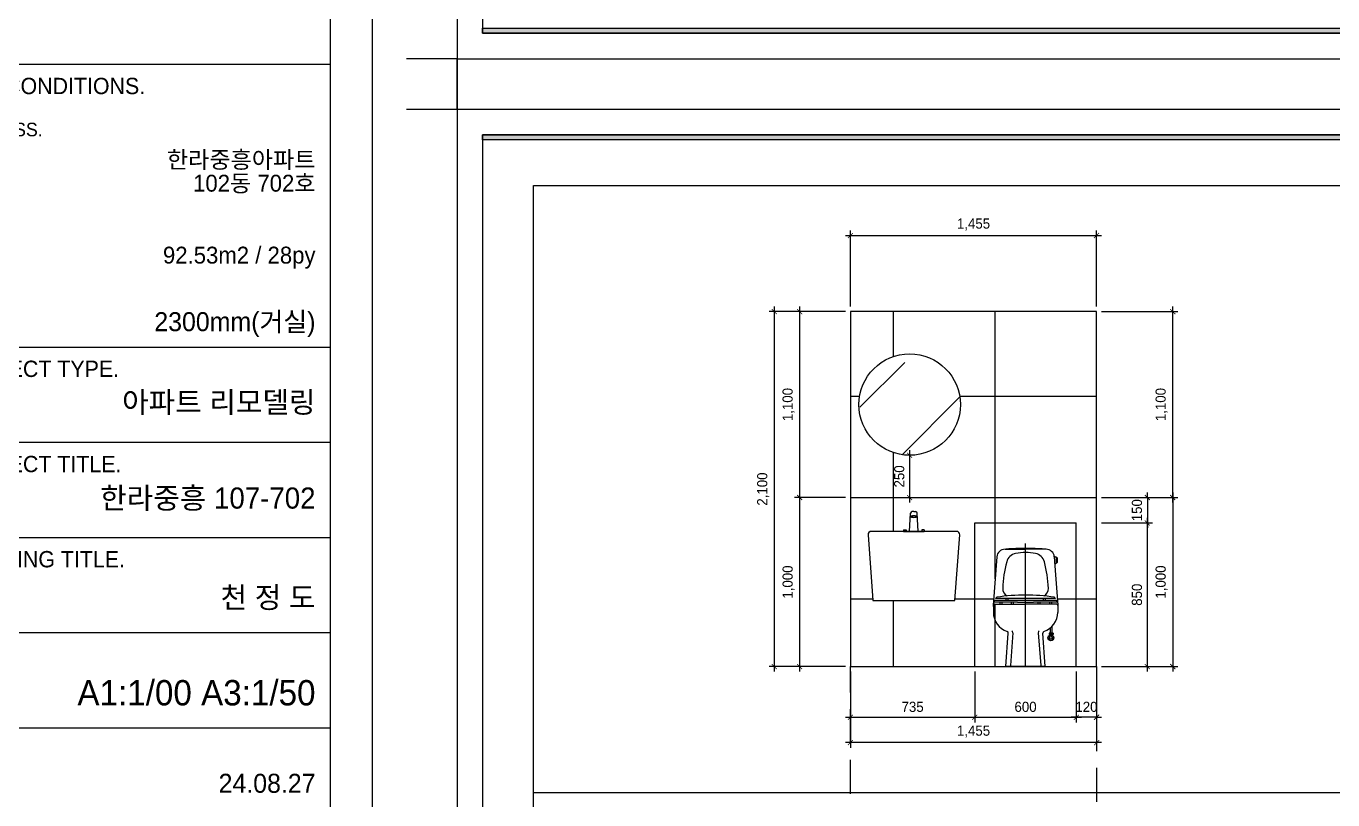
# Model space of a CAD drawing. Header units: inches. Extents: x 4374 to 164780, y 597 to 50243.
# Drawn here: x 45326 to 53050, y 21098 to 25675 of the extents above; entities that cross this region are included whole.
import ezdxf
from ezdxf.enums import TextEntityAlignment as Align

# ---------------------------------------------------------------- set-up
doc = ezdxf.new("R2010")
doc.units = ezdxf.units.IN
doc.header["$LTSCALE"] = 50
doc.header["$MEASUREMENT"] = 0
doc.header["$PDSIZE"] = 700.071425
doc.linetypes.add('DH-HID2', pattern=[1.2, 0.8, -0.4])
for name, color, linetype in [('02-WAL', 2, 'Continuous'), ('03-WAL NEW', 3, 'Continuous'), ('06-FUR', 6, 'Continuous'), ('07-DIM', 5, 'Continuous'), ('08-HAT', 8, 'Continuous'), ('CO-BATH', 6, 'Continuous'), ('F-SYM', 7, 'Continuous'), ('FORM(YOURNAME)-11', 1, 'Continuous'), ('FORM(YOURNAME)-11 @ 1', 1, 'Continuous'), ('HA', 7, 'Continuous')]:
    doc.layers.add(name, color=color, linetype=linetype)
doc.styles.add('HY 울릉도 L', font='')
doc.styles.add('YOURNAME', font='HY울릉도M.TTF')
doc.styles.get('HY 울릉도 L').set_extended_font_data('HY울릉도L')
doc.dimstyles.new('30', dxfattribs={"dimscale": 30, "dimtxt": 2, "dimasz": 1, "dimexe": 1, "dimexo": 1, "dimgap": 1, "dimtad": 1, "dimdec": 0, "dimrnd": 0.05, "dimdsep": 46, "dimlunit": 6, "dimtxsty": 'HY 울릉도 L', "dimblk": 'ARCHTICK', "dimcen": 2.5, "dimdle": 1, "dimclrd": 133, "dimclre": 133, "dimclrt": 30, "dimadec": 0, "dimazin": 0, "dimtfac": 1, "dimtdec": 0, "dimtix": 1, "dimtmove": 2, "dimatfit": 3, "dimldrblk": 'ARCHTICK', "dimfxl": 0, "dimlwd": -1, "dimlwe": -1, "dimarcsym": 0})

# ---------------------------------------------------------------- blocks, each defined once
blk = doc.blocks.new('FORM-PLAN')
at = {"layer": 'FORM(YOURNAME)-11'}
h = blk.add_hatch(color=256, dxfattribs=at)
h.dxf.hatch_style = 1
h.paths.add_polyline_path([(-71444, 55115), (10556, 55115), (10556, 54915), (-71444, 54915)])
h.paths.add_polyline_path([(-71444, -2085), (10556, -2085), (10556, -2285), (-71444, -2285)])
at = {"layer": 'Defpoints', "color": 1}
for points in [[(-72444, 58115), (-72444, 56115), (-74444, 56115)], [(-72444, -5285), (-72444, -3285), (-74444, -3285)]]:
    blk.add_lwpolyline(points, dxfattribs=at)
at = {"layer": 'Defpoints', "color": 158}
for points in [[(-71444, -2285), (10556, -2285), (10556, 55115), (-71444, 55115)], [(-69444, 53115), (-64, 53115), (-64, 1215), (-69444, 1215)]]:
    blk.add_lwpolyline(points, close=True, dxfattribs=at)
at = {"layer": 'FORM(YOURNAME)-11', "color": 14}
for p, q in [((1346, 20344), (10556, 20344)), ((1346, 13651), (10556, 13651)), ((1346, 11398), (10556, 11398)), ((1346, 9146), (10556, 9146)), ((1346, 6893), (10556, 6893)), ((1346, 4641), (10556, 4641))]:
    blk.add_line(p, q, dxfattribs=at)
at = {"layer": 'FORM(YOURNAME)-11', "color": 250}
blk.add_lwpolyline([(-72444, -3285), (11556, -3285), (11556, 56115), (-72444, 56115)], close=True, dxfattribs=at)
at = {"layer": 'FORM(YOURNAME)-11'}
for points in [[(-71444, 55115), (10556, 55115), (10556, 54915), (-71444, 54915)], [(-71444, -2085), (10556, -2085), (10556, -2285), (-71444, -2285)]]:
    blk.add_lwpolyline(points, close=True, dxfattribs=at)
at = {"layer": 'FORM(YOURNAME)-11', "color": 14, "style": 'YOURNAME'}
for s, p in [('SITE CONDITIONS.', (1603, 19829)), ('PROJECT TYPE.', (1603, 13136)), ('PROJECT TITLE.', (1603, 10883)), ('DRAWING TITLE.', (1603, 8631))]:
    blk.add_text(s, height=386.14, dxfattribs=at).set_placement(p, align=Align.MIDDLE_LEFT)
at = {"layer": 'FORM(YOURNAME)-11', "color": 251, "style": 'YOURNAME'}
blk.add_text('ADDRESS.', height=321.8, dxfattribs=at).set_placement((1603, 18799), align=Align.MIDDLE_LEFT)
at = {"layer": 'FORM(YOURNAME)-11', "color": 3, "style": 'YOURNAME'}
for tag, height, p in [('1', 450, (9905, 18188)), ('2', 450, (9905, 17544)), ('3', 450, (9905, 16257)), ('4', 450, (9905, 14326)), ('5', 515, (9905, 12009)), ('6', 515, (9905, 9757)), ('7', 515, (9905, 7504)), ('8', 515, (9905, 5252)), ('9', 515, (9905, 2999)), ('10', 515, (5655, 811)), ('11', 515, (9905, 747)), ('12', 515, (5655, -1441)), ('13', 515, (9905, -1441))]:
    blk.add_attdef(tag, text='', height=height, dxfattribs=at).set_placement(p, align=Align.MIDDLE_RIGHT)
blk = doc.blocks.new('*U576')
at = {"layer": 'F-SYM'}
ref = blk.add_blockref('FORM-PLAN', (44485.5, 20363.8), dxfattribs=dict(at, xscale=0.2500000000000001, yscale=0.2500000000000001, zscale=0.2500000000000001))
ref.add_attrib('4', '2300mm(거실)', dxfattribs={"layer": 'FORM(YOURNAME)-11 @ 1', "color": 3, "height": 112.5, "style": 'YOURNAME'}).set_placement((47036.8, 23926.6), align=Align.MIDDLE_RIGHT)
ref.add_attrib('3', '92.53m2 / 28py', dxfattribs={"layer": 'FORM(YOURNAME)-11 @ 1', "color": 3, "height": 100, "style": 'YOURNAME'}).set_placement((47036.8, 24320.3), align=Align.MIDDLE_RIGHT)
ref.add_attrib('2', '102동 702호', dxfattribs={"layer": 'FORM(YOURNAME)-11 @ 1', "color": 3, "height": 100, "style": 'YOURNAME'}).set_placement((47036.8, 24745.8), align=Align.MIDDLE_RIGHT)
ref.add_attrib('1', '한라중흥아파트', dxfattribs={"layer": 'FORM(YOURNAME)-11 @ 1', "color": 3, "height": 100, "style": 'YOURNAME'}).set_placement((47036.8, 24885.1), align=Align.MIDDLE_RIGHT)
ref.add_attrib('5', '아파트 리모델링', dxfattribs={"layer": 'FORM(YOURNAME)-11 @ 1', "color": 3, "height": 125, "style": 'YOURNAME'}).set_placement((47036.8, 23450.5), align=Align.MIDDLE_RIGHT)
ref.add_attrib('6', '한라중흥 107-702', dxfattribs={"layer": 'FORM(YOURNAME)-11 @ 1', "color": 3, "height": 125, "style": 'YOURNAME'}).set_placement((47036.8, 22883.2), align=Align.MIDDLE_RIGHT)
ref.add_attrib('7', '천 정 도', dxfattribs={"layer": 'FORM(YOURNAME)-11 @ 1', "color": 3, "height": 125, "style": 'YOURNAME'}).set_placement((47036.8, 22295.3), align=Align.MIDDLE_RIGHT)
ref.add_attrib('8', 'A1:1/00 A3:1/50', dxfattribs={"layer": 'FORM(YOURNAME)-11 @ 1', "color": 3, "height": 150, "style": 'YOURNAME'}).set_placement((47036.8, 21731.5), align=Align.MIDDLE_RIGHT)
ref.add_attrib('9', '24.08.27', dxfattribs={"layer": 'FORM(YOURNAME)-11 @ 1', "color": 3, "height": 112.5, "style": 'YOURNAME'}).set_placement((47036.8, 21195.8), align=Align.MIDDLE_RIGHT)
blk = doc.blocks.new('*U578')
at = {"layer": 'F-SYM', "xscale": 0.15, "yscale": 0.15, "zscale": 0.15}
blk.add_blockref('FORM-PLAN', (58741.1, 25975.3), dxfattribs=at)
blk = doc.blocks.new('*U579')
at = {"layer": 'F-SYM', "xscale": 0.15, "yscale": 0.15, "zscale": 0.15}
blk.add_blockref('FORM-PLAN', (58741.1, 16765.3), dxfattribs=at)
blk = doc.blocks.new('400X150')
for p, q in [((-25.4, 435), (-19.9, 542.3)), ((0, 551.5), (-10.2, 551.5)), ((0, 551.5), (10.2, 551.5)), ((25.4, 435), (19.9, 542.3)), ((-19.4, 522.4), (-20.3, 535.1)), ((19.4, 522.4), (20.3, 535.1)), ((-60.7, 444.7), (-60.7, 435)), ((-60.7, 444.7), (-46.1, 444.7)), ((-60.7, 435), (60.7, 435)), ((-46.1, 444.7), (-46.1, 435)), ((60.7, 444.7), (46.1, 444.7)), ((46.1, 444.7), (46.1, 435)), ((60.7, 444.7), (60.7, 435))]:
    blk.add_line(p, q)
blk.add_lwpolyline([(-242.5, 25), (242.5, 25), (270.9, 413.5, 0.435772), (251, 435), (-251, 435, 0.435772), (-270.9, 413.5)], format="xyb", close=True)
for centre, start, end in [((-10.2, 541.8), 90, 177.03792), ((10.2, 541.8), 2.96208, 90)]:
    blk.add_arc(centre, 9.71, start, end)
at = {"extrusion": (0, 0, -1)}
blk.add_ellipse((0, 522.4), major_axis=(19.4, 0), ratio=0.240825, dxfattribs=at)
blk.add_open_spline([(18.4, 522.4), (18.4, 522.4), (18.4, 522.3), (18.4, 522.2), (18.3, 522.1), (18.1, 521.9), (18, 521.8), (17.4, 521.4), (16.9, 521.1), (15.6, 520.6), (14.9, 520.4), (12.3, 519.7), (10.1, 519.3), (5.4, 518.8), (2.8, 518.7), (-2.3, 518.7), (-4.9, 518.8), (-9.7, 519.3), (-11.9, 519.6), (-14.7, 520.3), (-15.6, 520.6), (-17, 521.1), (-17.4, 521.4), (-18, 521.8), (-18.2, 521.9), (-18.4, 522.2), (-18.4, 522.2), (-18.4, 522.3), (-18.4, 522.4), (-18.4, 522.4), (-18.4, 522.4), (-18.4, 522.6), (-18.3, 522.6), (-18.1, 522.8), (-18, 523), (-17.5, 523.3), (-17, 523.6), (-15.7, 524.1), (-14.9, 524.4), (-12.4, 525), (-10.3, 525.4), (-5.6, 525.9), (-3.1, 526.1), (2, 526.1), (4.6, 526), (9.4, 525.5), (11.5, 525.2), (14.5, 524.5), (15.5, 524.2), (16.9, 523.6), (17.3, 523.4), (18, 523), (18.1, 522.8), (18.4, 522.6), (18.4, 522.5), (18.4, 522.4), (18.4, 522.4), (18.4, 522.4)], degree=3, knots=[0, 0, 0, 0, 0.11103, 0.11103, 0.222059, 0.222059, 0.333089, 0.333089, 0.541062, 0.541062, 0.749036, 0.749036, 1.153203, 1.153203, 1.557371, 1.557371, 1.961539, 1.961539, 2.365706, 2.365706, 2.612717, 2.612717, 2.799233, 2.799233, 2.93761, 2.93761, 3.044097, 3.044097, 3.150583, 3.150583, 3.25707, 3.25707, 3.363556, 3.363556, 3.470042, 3.470042, 3.677004, 3.677004, 3.883966, 3.883966, 4.28421, 4.28421, 4.684454, 4.684454, 5.084698, 5.084698, 5.484942, 5.484942, 5.74274, 5.74274, 5.931194, 5.931194, 6.072178, 6.072178, 6.179938, 6.179938, 6.283185, 6.283185, 6.283185, 6.283185])
blk = doc.blocks.new('A$C1B8B0607')
at = {"layer": 'HA', "color": 8, "linetype": 'Continuous', "ltscale": 25}
blk.add_line((460, 0), (460, 727.9), dxfattribs=at)
at = {"layer": 'HA', "color": 6, "linetype": 'Continuous', "ltscale": 25}
for p, q in [((290.1, 648.9), (268.9, 364)), ((338.9, 694.3), (460, 694.3)), ((581.1, 694.3), (460, 694.3)), ((634.9, 649.1), (629.9, 649.1)), ((629.9, 648.9), (637.9, 541.8)), ((634.9, 649.1), (640.1, 649)), ((640.1, 649), (641.8, 647.4)), ((641.8, 647.4), (641.5, 611.9)), ((641.7, 644.7), (644.8, 644.6)), ((644.8, 644.6), (646.4, 643)), ((646.4, 643), (646.2, 616.1)), ((634.6, 610.5), (632.9, 608.3)), ((634.6, 610.5), (640, 610.4)), ((637.9, 541.8), (651.1, 364)), ((641.5, 611.9), (640, 610.4)), ((641.5, 614.6), (644.5, 614.5)), ((644.5, 614.5), (646.2, 616.1)), ((411.6, 390.8), (276, 390.8)), ((636.6, 402.3), (283.4, 402.3)), ((343.9, 402.3), (343.9, 390.8)), ((355.6, 402.3), (355.6, 390.8)), ((507.5, 390.8), (411.6, 390.8)), ((644, 390.8), (507.5, 390.8)), ((564.4, 402.3), (564.4, 390.8)), ((576.1, 402.3), (576.1, 390.8)), ((268.9, 364), (270, 346)), ((270, 362), (270, 320.8)), ((411.6, 380.2), (271, 380.2)), ((278, 370), (460, 370)), ((278, 370), (460, 370)), ((307.3, 380.2), (307.3, 370)), ((319, 380.2), (319, 370)), ((375.6, 380.2), (375.6, 370)), ((387.2, 380.2), (387.2, 370)), ((411.6, 380.2), (507.5, 380.2)), ((642, 370), (460, 370)), ((642, 370), (460, 370)), ((649, 380.2), (507.5, 380.2)), ((532.8, 380.2), (532.8, 370)), ((544.4, 380.2), (544.4, 370)), ((601, 380.2), (601, 370)), ((612.7, 380.2), (612.7, 370)), ((651.1, 364), (650, 346)), ((650, 362), (650, 320.8)), ((616.1, 237.3), (616.1, 197.9)), ((343, 0), (358.1, 197)), ((384.7, 200.3), (370.4, 6)), ((535.3, 200.3), (549.6, 6)), ((577, 0), (561.9, 197)), ((623.1, 197.9), (598.7, 197.9)), ((598.7, 197.9), (598.7, 190.4)), ((623.1, 190.4), (598.7, 190.4)), ((605.4, 227.5), (605.4, 197.9)), ((605.4, 190.4), (605.4, 187)), ((606.3, 190.4), (606.3, 197.9)), ((615.1, 190.4), (615.1, 197.9)), ((616.1, 190.4), (616.1, 186.5)), ((623.1, 197.9), (623.1, 190.4)), ((577, 0), (343, 0))]:
    blk.add_line(p, q, dxfattribs=at)
for radius in [17.6, 7.81]:
    blk.add_circle((610, 170), radius, dxfattribs=at)
for centre, radius, start, end in [((461.6, -770.8), 1470, 90.0609, 94.4856), ((458.4, -770.8), 1470, 89.94082, 90.05917), ((461.6, -770.8), 1470, 89.94082, 90.05917), ((458.4, -770.8), 1470, 85.5144, 89.9391), ((338.9, 645.4), 48.9, 90, 175.87709), ((1010.8, 439.8), 686, 164.81584, 178.08591), ((346.9, 690.8), 3.92, 94.4856, 119.92225), ((414.9, 601.5), 68.6, 101.5389, 164.81584), ((460, 380.7), 293.9, 90, 101.54134), ((460, 380.7), 294, 90.00542, 101.5389), ((460, 380.6), 294, 78.46267, 90), ((460, 380.7), 294, 78.46109, 89.99457), ((505.1, 601.5), 68.6, 15.18415, 78.46109), ((-90.8, 439.8), 686, 1.91409, 15.18415), ((573.1, 690.8), 3.92, 60.07775, 85.5144), ((581.1, 644.6), 49.3, 5.05488, 90), ((362.2, 343.6), 98.3, 151.26666, 158.09745), ((362.2, 343.6), 98.3, 137.13174, 143.3151), ((459, -741.3), 1164.1, 81.54201, 98.33928), ((374.1, 461.1), 49, 178.08591, 242.08616), ((545.9, 461.1), 49, 298.9728, 1.91409), ((557.8, 343.6), 98.3, 36.6849, 42.58882), ((557.8, 343.6), 98.3, 21.90255, 28.73333), ((278, 362.1), 7.97, 90, 180.42793), ((390, 320.8), 120, 179.99956, 251.20642), ((530, 320.8), 120, 288.79358, 0.00044), ((642, 362.1), 7.94, 359.14421, 90), ((348.1, 197.8), 10, 355.62005, 71.20642), ((374.8, 202.1), 10, 349.77547, 62.87108), ((545.2, 202.1), 10, 117.12892, 190.22453), ((571.9, 197.8), 10, 108.79358, 184.37995), ((598.8, 163.6), 4.74, 117.44137, 302.56493), ((589.3, 182), 16, 297.44137, 2.56492), ((610, 146.1), 16, 57.44137, 122.56492), ((610, 182.9), 4.74, 357.44137, 182.56492), ((630.7, 182), 16, 177.44137, 242.56493), ((621.2, 163.6), 4.74, 237.44136, 62.56492)]:
    blk.add_arc(centre, radius, start, end, dxfattribs=at)
blk = doc.blocks.new('_ArchTick')
at = {"color": 0, "linetype": 'ByBlock', "const_width": 0.15}
blk.add_lwpolyline([(-0.5, -0.5), (0.5, 0.5)], dxfattribs=at)
blk = doc.blocks.new('*D270')
at = {"layer": '07-DIM', "color": 133}
for p, q in [((50548.7, 23166.3), (50548.7, 22856.3)), ((50578.7, 23136.3), (50578.7, 23136.3)), ((50578.7, 22886.3), (50578.7, 22886.3))]:
    blk.add_line(p, q, dxfattribs=at)
at = {"layer": 'Defpoints', "color": 0}
for p in [(50548.7, 23136.3), (50548.7, 22886.3), (50548.7, 22886.3)]:
    blk.add_point(p, dxfattribs=at)
at = {"layer": '07-DIM', "color": 133, "xscale": 30, "yscale": 30, "zscale": 30}
for p, rotation in [((50548.7, 23136.3), 90), ((50548.7, 22886.3), 270)]:
    blk.add_blockref('_ArchTick', p, dxfattribs=dict(at, rotation=rotation))
at = {"layer": '07-DIM', "color": 30, "insert": (50487.4, 23011.3), "char_height": 60, "attachment_point": 5, "rotation": 90, "style": 'HY 울릉도 L'}
blk.add_mtext('250', dxfattribs=at)
blk = doc.blocks.new('*D271')
at = {"layer": '07-DIM', "color": 133}
for p, q in [((50168.7, 24436.3), (51683.7, 24436.3)), ((50198.7, 24016.3), (50198.7, 24466.3)), ((51653.7, 24016.3), (51653.7, 24466.3))]:
    blk.add_line(p, q, dxfattribs=at)
at = {"layer": 'Defpoints', "color": 0}
for p in [(51653.7, 24436.3), (50198.7, 23986.3), (51653.7, 23986.3)]:
    blk.add_point(p, dxfattribs=at)
at = {"layer": '07-DIM', "color": 133, "xscale": 30, "yscale": 30, "zscale": 30, "rotation": 180}
blk.add_blockref('_ArchTick', (50198.7, 24436.3), dxfattribs=at)
at = {"layer": '07-DIM', "color": 133, "xscale": 30, "yscale": 30, "zscale": 30}
blk.add_blockref('_ArchTick', (51653.7, 24436.3), dxfattribs=at)
at = {"layer": '07-DIM', "color": 30, "insert": (50926.2, 24501.6), "char_height": 60, "attachment_point": 5, "style": 'HY 울릉도 L'}
blk.add_mtext('1,455', dxfattribs=at)
blk = doc.blocks.new('*D272')
at = {"layer": '07-DIM', "color": 133}
for p, q in [((50168.7, 23986.3), (49718.7, 23986.3)), ((49748.7, 24016.3), (49748.7, 21856.3)), ((50168.7, 21886.3), (49718.7, 21886.3))]:
    blk.add_line(p, q, dxfattribs=at)
at = {"layer": 'Defpoints', "color": 0}
for p in [(50198.7, 23986.3), (49748.7, 21886.3), (50198.7, 21886.3)]:
    blk.add_point(p, dxfattribs=at)
at = {"layer": '07-DIM', "color": 133, "xscale": 30, "yscale": 30, "zscale": 30}
for p, rotation in [((49748.7, 23986.3), 90), ((49748.7, 21886.3), 270)]:
    blk.add_blockref('_ArchTick', p, dxfattribs=dict(at, rotation=rotation))
at = {"layer": '07-DIM', "color": 30, "insert": (49682.8, 22936.3), "char_height": 60, "attachment_point": 5, "rotation": 90, "style": 'HY 울릉도 L'}
blk.add_mtext('2,100', dxfattribs=at)
blk = doc.blocks.new('*D273')
at = {"layer": '07-DIM', "color": 133}
for p, q in [((50168.7, 22886.3), (49868.7, 22886.3)), ((49898.7, 21856.3), (49898.7, 22916.3)), ((50168.7, 21886.3), (49868.7, 21886.3))]:
    blk.add_line(p, q, dxfattribs=at)
at = {"layer": 'Defpoints', "color": 0}
for p in [(49898.7, 22886.3), (50198.7, 22886.3), (50198.7, 21886.3)]:
    blk.add_point(p, dxfattribs=at)
at = {"layer": '07-DIM', "color": 133, "xscale": 30, "yscale": 30, "zscale": 30}
for p, rotation in [((49898.7, 22886.3), 90), ((49898.7, 21886.3), 270)]:
    blk.add_blockref('_ArchTick', p, dxfattribs=dict(at, rotation=rotation))
at = {"layer": '07-DIM', "color": 30, "insert": (49832.8, 22386.3), "char_height": 60, "attachment_point": 5, "rotation": 90, "style": 'HY 울릉도 L'}
blk.add_mtext('1,000', dxfattribs=at)
blk = doc.blocks.new('*D274')
at = {"layer": '07-DIM', "color": 133}
for p, q in [((50168.7, 23986.3), (49868.7, 23986.3)), ((49898.7, 22856.3), (49898.7, 24016.3)), ((50168.7, 22886.3), (49868.7, 22886.3))]:
    blk.add_line(p, q, dxfattribs=at)
at = {"layer": 'Defpoints', "color": 0}
for p in [(49898.7, 23986.3), (50198.7, 23986.3), (50198.7, 22886.3)]:
    blk.add_point(p, dxfattribs=at)
at = {"layer": '07-DIM', "color": 133, "xscale": 30, "yscale": 30, "zscale": 30}
for p, rotation in [((49898.7, 23986.3), 90), ((49898.7, 22886.3), 270)]:
    blk.add_blockref('_ArchTick', p, dxfattribs=dict(at, rotation=rotation))
at = {"layer": '07-DIM', "color": 30, "insert": (49832.8, 23436.3), "char_height": 60, "attachment_point": 5, "rotation": 90, "style": 'HY 울릉도 L'}
blk.add_mtext('1,100', dxfattribs=at)
blk = doc.blocks.new('*D275')
at = {"layer": '07-DIM', "color": 133}
for p, q in [((51683.7, 23986.3), (52133.7, 23986.3)), ((52103.7, 22856.3), (52103.7, 24016.3)), ((51683.7, 22886.3), (52133.7, 22886.3))]:
    blk.add_line(p, q, dxfattribs=at)
at = {"layer": 'Defpoints', "color": 0}
for p in [(51653.7, 23986.3), (52103.7, 23986.3), (51653.7, 22886.3)]:
    blk.add_point(p, dxfattribs=at)
at = {"layer": '07-DIM', "color": 133, "xscale": 30, "yscale": 30, "zscale": 30}
for p, rotation in [((52103.7, 23986.3), 90), ((52103.7, 22886.3), 270)]:
    blk.add_blockref('_ArchTick', p, dxfattribs=dict(at, rotation=rotation))
at = {"layer": '07-DIM', "color": 30, "insert": (52037.8, 23436.3), "char_height": 60, "attachment_point": 5, "rotation": 90, "style": 'HY 울릉도 L'}
blk.add_mtext('1,100', dxfattribs=at)
blk = doc.blocks.new('*D276')
at = {"layer": '07-DIM', "color": 133}
for p, q in [((51683.7, 22886.3), (52133.7, 22886.3)), ((52103.7, 22916.3), (52103.7, 21856.3)), ((51683.7, 21886.3), (52133.7, 21886.3))]:
    blk.add_line(p, q, dxfattribs=at)
at = {"layer": 'Defpoints', "color": 0}
for p in [(51653.7, 22886.3), (51653.7, 21886.3), (52103.7, 21886.3)]:
    blk.add_point(p, dxfattribs=at)
at = {"layer": '07-DIM', "color": 133, "xscale": 30, "yscale": 30, "zscale": 30}
for p, rotation in [((52103.7, 22886.3), 90), ((52103.7, 21886.3), 270)]:
    blk.add_blockref('_ArchTick', p, dxfattribs=dict(at, rotation=rotation))
at = {"layer": '07-DIM', "color": 30, "insert": (52037.8, 22386.3), "char_height": 60, "attachment_point": 5, "rotation": 90, "style": 'HY 울릉도 L'}
blk.add_mtext('1,000', dxfattribs=at)
blk = doc.blocks.new('*D277')
at = {"layer": '07-DIM', "color": 133}
for p, q in [((51683.7, 22736.3), (51983.7, 22736.3)), ((51953.7, 21856.3), (51953.7, 22766.3)), ((51683.7, 21886.3), (51983.7, 21886.3))]:
    blk.add_line(p, q, dxfattribs=at)
at = {"layer": 'Defpoints', "color": 0}
for p in [(51653.7, 22736.3), (51953.7, 22736.3), (51653.7, 21886.3)]:
    blk.add_point(p, dxfattribs=at)
at = {"layer": '07-DIM', "color": 133, "xscale": 30, "yscale": 30, "zscale": 30}
for p, rotation in [((51953.7, 22736.3), 90), ((51953.7, 21886.3), 270)]:
    blk.add_blockref('_ArchTick', p, dxfattribs=dict(at, rotation=rotation))
at = {"layer": '07-DIM', "color": 30, "insert": (51892.4, 22311.3), "char_height": 60, "attachment_point": 5, "rotation": 90, "style": 'HY 울릉도 L'}
blk.add_mtext('850', dxfattribs=at)
blk = doc.blocks.new('*D278')
at = {"layer": '07-DIM', "color": 133}
for p, q in [((51683.7, 22886.3), (51983.7, 22886.3)), ((51953.7, 22886.3), (51953.7, 22916.3)), ((51953.7, 22886.3), (51953.7, 22736.3)), ((51683.7, 22736.3), (51983.7, 22736.3)), ((51953.7, 22736.3), (51953.7, 22706.3))]:
    blk.add_line(p, q, dxfattribs=at)
at = {"layer": 'Defpoints', "color": 0}
for p in [(51653.7, 22886.3), (51653.7, 22736.3), (51953.7, 22736.3)]:
    blk.add_point(p, dxfattribs=at)
at = {"layer": '07-DIM', "color": 133, "xscale": 30, "yscale": 30, "zscale": 30}
for p, rotation in [((51953.7, 22886.3), 270), ((51953.7, 22736.3), 90)]:
    blk.add_blockref('_ArchTick', p, dxfattribs=dict(at, rotation=rotation))
at = {"layer": '07-DIM', "color": 30, "insert": (51892.4, 22811.3), "char_height": 60, "attachment_point": 5, "rotation": 90, "style": 'HY 울릉도 L'}
blk.add_mtext('150', dxfattribs=at)
blk = doc.blocks.new('*D279')
at = {"layer": '07-DIM', "color": 133}
for p, q in [((50198.7, 21856.3), (50198.7, 21406.3)), ((51653.7, 21856.3), (51653.7, 21406.3)), ((51683.7, 21436.3), (50168.7, 21436.3))]:
    blk.add_line(p, q, dxfattribs=at)
at = {"layer": 'Defpoints', "color": 0}
for p in [(50198.7, 21886.3), (51653.7, 21886.3), (50198.7, 21436.3)]:
    blk.add_point(p, dxfattribs=at)
at = {"layer": '07-DIM', "color": 133, "xscale": 30, "yscale": 30, "zscale": 30, "rotation": 180}
blk.add_blockref('_ArchTick', (50198.7, 21436.3), dxfattribs=at)
at = {"layer": '07-DIM', "color": 133, "xscale": 30, "yscale": 30, "zscale": 30}
blk.add_blockref('_ArchTick', (51653.7, 21436.3), dxfattribs=at)
at = {"layer": '07-DIM', "color": 30, "insert": (50926.2, 21501.6), "char_height": 60, "attachment_point": 5, "style": 'HY 울릉도 L'}
blk.add_mtext('1,455', dxfattribs=at)
blk = doc.blocks.new('*D280')
at = {"layer": '07-DIM', "color": 133}
for p, q in [((50198.7, 21856.3), (50198.7, 21556.3)), ((50933.7, 21856.3), (50933.7, 21556.3)), ((50168.7, 21586.3), (50963.7, 21586.3))]:
    blk.add_line(p, q, dxfattribs=at)
at = {"layer": 'Defpoints', "color": 0}
for p in [(50198.7, 21886.3), (50933.7, 21886.3), (50933.7, 21586.3)]:
    blk.add_point(p, dxfattribs=at)
at = {"layer": '07-DIM', "color": 133, "xscale": 30, "yscale": 30, "zscale": 30, "rotation": 180}
blk.add_blockref('_ArchTick', (50198.7, 21586.3), dxfattribs=at)
at = {"layer": '07-DIM', "color": 133, "xscale": 30, "yscale": 30, "zscale": 30}
blk.add_blockref('_ArchTick', (50933.7, 21586.3), dxfattribs=at)
at = {"layer": '07-DIM', "color": 30, "insert": (50566.2, 21647.7), "char_height": 60, "attachment_point": 5, "style": 'HY 울릉도 L'}
blk.add_mtext('735', dxfattribs=at)
blk = doc.blocks.new('*D281')
at = {"layer": '07-DIM', "color": 133}
for p, q in [((50933.7, 21856.3), (50933.7, 21556.3)), ((51533.7, 21856.3), (51533.7, 21556.3)), ((50903.7, 21586.3), (51563.7, 21586.3))]:
    blk.add_line(p, q, dxfattribs=at)
at = {"layer": 'Defpoints', "color": 0}
for p in [(50933.7, 21886.3), (51533.7, 21886.3), (51533.7, 21586.3)]:
    blk.add_point(p, dxfattribs=at)
at = {"layer": '07-DIM', "color": 133, "xscale": 30, "yscale": 30, "zscale": 30, "rotation": 180}
blk.add_blockref('_ArchTick', (50933.7, 21586.3), dxfattribs=at)
at = {"layer": '07-DIM', "color": 133, "xscale": 30, "yscale": 30, "zscale": 30}
blk.add_blockref('_ArchTick', (51533.7, 21586.3), dxfattribs=at)
at = {"layer": '07-DIM', "color": 30, "insert": (51233.7, 21647.6), "char_height": 60, "attachment_point": 5, "style": 'HY 울릉도 L'}
blk.add_mtext('600', dxfattribs=at)
blk = doc.blocks.new('*D282')
at = {"layer": '07-DIM', "color": 133}
for p, q in [((51533.7, 21856.3), (51533.7, 21556.3)), ((51653.7, 21856.3), (51653.7, 21556.3)), ((51533.7, 21586.3), (51503.7, 21586.3)), ((51653.7, 21586.3), (51533.7, 21586.3)), ((51653.7, 21586.3), (51683.7, 21586.3))]:
    blk.add_line(p, q, dxfattribs=at)
at = {"layer": 'Defpoints', "color": 0}
for p in [(51533.7, 21886.3), (51653.7, 21886.3), (51533.7, 21586.3)]:
    blk.add_point(p, dxfattribs=at)
at = {"layer": '07-DIM', "color": 133, "xscale": 30, "yscale": 30, "zscale": 30}
blk.add_blockref('_ArchTick', (51533.7, 21586.3), dxfattribs=at)
at = {"layer": '07-DIM', "color": 133, "xscale": 30, "yscale": 30, "zscale": 30, "rotation": 180}
blk.add_blockref('_ArchTick', (51653.7, 21586.3), dxfattribs=at)
at = {"layer": '07-DIM', "color": 30, "insert": (51593.7, 21647.6), "char_height": 60, "attachment_point": 5, "style": 'HY 울릉도 L'}
blk.add_mtext('120', dxfattribs=at)

msp = doc.modelspace()

# ---------------------------------------------------------------- hatches: boundary and pattern name
at = {"layer": '03-WAL NEW'}
h = msp.add_hatch(dxfattribs=at)
h.set_pattern_fill('ANSI33', color=8, scale=3000)
h.set_pattern_definition([(45, (25062.9, 5123.4), (-530.33, 530.33), []), (45, (25593.24, 5123.4), (-530.33, 530.33), [375, -187.5])])
h.paths.add_polyline_path([(50848.7, 23436.3, 1), (50248.7, 23436.3, 1)])
at = {"layer": '08-HAT'}
h = msp.add_hatch(dxfattribs=at)
h.set_pattern_fill('_USER', color=256, scale=600, angle=270, double=1, pattern_type=0)
h.set_pattern_definition([(270, (51653.7, 22886.3), (600, -1e-13), []), (0, (51653.7, 22886.3), (0, 600), [])])
h.paths.add_polyline_path([(51653.7, 23986.3), (50198.7, 23986.3), (50198.7, 22886.3), (51653.7, 22886.3)])
edge = h.paths.add_edge_path(flags=16)
edge.add_arc((50548.7, 23436.3), 300, 0, 360)
h.paths.add_polyline_path([(51653.7, 22886.3), (50198.7, 22886.3), (50198.7, 21886.3), (50933.7, 21886.3), (50933.7, 22736.3), (51533.7, 22736.3), (51533.7, 21886.3), (51653.7, 21886.3)])
edge = h.paths.add_edge_path(flags=16)
edge.add_arc((50824.7, 22666.3), 20, -4.18492, 90, ccw=False)
edge.add_line((50844.6, 22664.9), (50816.2, 22276.3))
edge.add_line((50816.2, 22276.3), (50331.2, 22276.3))
edge.add_line((50331.2, 22276.3), (50302.8, 22664.9))
edge.add_arc((50322.7, 22666.3), 20, 90, 184.18492, ccw=False)
edge.add_line((50322.7, 22686.3), (50513, 22686.3))
edge.add_line((50513, 22686.3), (50513, 22696))
edge.add_line((50513, 22696), (50527.6, 22696))
edge.add_line((50527.6, 22696), (50527.6, 22686.3))
edge.add_line((50527.6, 22686.3), (50548.3, 22686.3))
edge.add_line((50548.3, 22686.3), (50553.8, 22793.6))
edge.add_arc((50563.5, 22793.1), 9.71, 90.00032, 177.03792, ccw=False)
edge.add_line((50563.5, 22802.8), (50573.7, 22802.8))
edge.add_line((50573.7, 22802.8), (50583.9, 22802.8))
edge.add_arc((50583.9, 22793.1), 9.71, 2.96208, 90.00032, ccw=False)
edge.add_line((50593.6, 22793.6), (50599.1, 22686.3))
edge.add_line((50599.1, 22686.3), (50619.8, 22686.3))
edge.add_line((50619.8, 22686.3), (50619.8, 22696))
edge.add_line((50619.8, 22696), (50634.4, 22696))
edge.add_line((50634.4, 22696), (50634.4, 22686.3))
edge.add_line((50634.4, 22686.3), (50824.7, 22686.3))
edge = h.paths.add_edge_path(flags=0)
edge.add_ellipse((50573.7, 22773.7), major_axis=(19.4, 0), ratio=0.240825, start_angle=0, end_angle=360, ccw=False)
edge.add_line((50554.4, 22772.2), (50554.2, 22775.1))
edge.add_ellipse((50573.7, 22773.7), major_axis=(19.4, 0), ratio=0.240825, start_angle=0, end_angle=360, ccw=False)
edge.add_spline(control_points=[(50592.1, 22773.7), (50592.1, 22773.7), (50592.1, 22773.6), (50592.1, 22773.5), (50592, 22773.4), (50591.8, 22773.2), (50591.7, 22773.1), (50591.1, 22772.7), (50590.6, 22772.4), (50589.3, 22771.9), (50588.6, 22771.7), (50586, 22771), (50583.8, 22770.6), (50579.1, 22770.1), (50576.5, 22770), (50571.4, 22770), (50568.8, 22770.1), (50564, 22770.6), (50561.8, 22770.9), (50559, 22771.6), (50558.1, 22771.9), (50556.7, 22772.5), (50556.3, 22772.7), (50555.7, 22773.1), (50555.5, 22773.3), (50555.3, 22773.5), (50555.3, 22773.6), (50555.3, 22773.7), (50555.3, 22773.7), (50555.3, 22773.7), (50555.3, 22773.8), (50555.3, 22773.9), (50555.4, 22774), (50555.6, 22774.2), (50555.7, 22774.3), (50556.2, 22774.7), (50556.7, 22774.9), (50558, 22775.4), (50558.8, 22775.7), (50561.3, 22776.4), (50563.4, 22776.7), (50568.1, 22777.2), (50570.6, 22777.4), (50575.7, 22777.4), (50578.3, 22777.3), (50583.1, 22776.9), (50585.2, 22776.5), (50588.2, 22775.8), (50589.2, 22775.5), (50590.6, 22775), (50591, 22774.7), (50591.7, 22774.3), (50591.8, 22774.2), (50592.1, 22773.9), (50592.1, 22773.8), (50592.1, 22773.7), (50592.1, 22773.7), (50592.1, 22773.7)], knot_values=[0, 0, 0, 0, 0.11103, 0.11103, 0.222059, 0.222059, 0.333089, 0.333089, 0.541062, 0.541062, 0.749036, 0.749036, 1.153203, 1.153203, 1.557371, 1.557371, 1.961539, 1.961539, 2.365706, 2.365706, 2.612717, 2.612717, 2.799233, 2.799233, 2.93761, 2.93761, 3.044097, 3.044097, 3.150583, 3.150583, 3.25707, 3.25707, 3.363556, 3.363556, 3.470042, 3.470042, 3.677004, 3.677004, 3.883966, 3.883966, 4.28421, 4.28421, 4.684454, 4.684454, 5.084698, 5.084698, 5.484942, 5.484942, 5.74274, 5.74274, 5.931194, 5.931194, 6.072178, 6.072178, 6.179938, 6.179938, 6.283185, 6.283185, 6.283185, 6.283185], degree=3, periodic=0)
edge.add_line((50593.2, 22774.5), (50593, 22772.2))
h.paths.add_polyline_path([(51533.7, 22736.3), (50933.7, 22736.3), (50933.7, 21886.3), (51533.7, 21886.3)], flags=17)
edge = h.paths.add_edge_path(flags=16)
edge.add_arc((51112.6, 22531.7), 48.9, 87.40293, 175.75063, ccw=False)
edge.add_line((51114.9, 22580.6), (51118.8, 22580.6))
edge.add_arc((51120.6, 22577.1), 3.92, 94.4856, 118.10923, ccw=False)
edge.add_arc((51235.3, 21115.5), 1470, 90.0609, 94.4856, ccw=False)
edge.add_arc((51232.1, 21115.5), 1470, 85.5144, 89.9391, ccw=False)
edge.add_arc((51346.8, 22577.1), 3.92, 61.89077, 85.51499, ccw=False)
edge.add_line((51348.6, 22580.6), (51354.8, 22580.3))
edge.add_arc((51354.8, 22530.9), 49.3, 5.17424, 90, ccw=False)
edge.add_line((51403.9, 22535.4), (51408.6, 22535.4))
edge.add_line((51408.6, 22535.4), (51415.5, 22535.3))
edge.add_line((51415.5, 22535.3), (51415.4, 22531))
edge.add_line((51415.4, 22531), (51420.1, 22530.9))
edge.add_line((51420.1, 22530.9), (51419.8, 22500.8))
edge.add_line((51419.8, 22500.8), (51415.2, 22500.9))
edge.add_line((51415.2, 22500.9), (51415.2, 22496.7))
edge.add_line((51415.2, 22496.7), (51408.3, 22496.8))
edge.add_line((51408.3, 22496.8), (51406.6, 22494.6))
edge.add_line((51406.6, 22494.6), (51411.6, 22428.1))
edge.add_line((51411.6, 22428.1), (51423.6, 22249))
edge.add_arc((51415.7, 22248.4), 7.94, 4.24938, 97.0594)
edge.add_line((51414.7, 22256.3), (51233.7, 22256.3))
edge.add_line((51233.7, 22256.3), (51051, 22256.3))
edge.add_arc((51051.7, 22248.4), 7.97, 94.97171, 183.5039)
edge.add_line((51043.7, 22247.9), (51043.7, 22232.3))
edge.add_line((51043.7, 22232.3), (51043.7, 22232.3))
edge.add_line((51043.7, 22232.3), (51042.6, 22250.3))
edge.add_line((51042.6, 22250.3), (51063.8, 22535.3))
edge = h.paths.add_edge_path(flags=0)
edge.add_arc((51188.6, 22487.8), 68.6, 101.53891, 164.81517, ccw=False)
edge.add_arc((51233.7, 22267), 294, 90.00542, 101.53891, ccw=False)
edge.add_arc((51233.7, 22267), 294, 78.46109, 89.99458, ccw=False)
edge.add_arc((51278.8, 22487.8), 68.6, 15.19612, 78.48621, ccw=False)
edge.add_arc((50682.9, 22326.2), 686, 1.90432, 15.17471, ccw=False)
edge.add_arc((51319.6, 22347.4), 49, -62.49836, 1.91417, ccw=False)
edge.add_arc((51232.7, 21145), 1164.1, 81.54201, 84.60155, ccw=False)
edge.add_arc((51331.5, 22229.9), 98.3, 36.6849, 42.58882, ccw=False)
edge.add_line((51410.3, 22288.6), (51349.8, 22288.6))
edge.add_line((51349.8, 22288.6), (51349.8, 22277.2))
edge.add_line((51349.8, 22277.2), (51417.7, 22277.2))
edge.add_arc((51331.5, 22229.9), 98.3, 21.90253, 28.73336, ccw=False)
edge.add_line((51422.7, 22266.6), (51386.4, 22266.6))
edge.add_line((51386.4, 22266.6), (51386.4, 22256.3))
edge.add_line((51386.4, 22256.3), (51233.7, 22256.3))
edge.add_line((51233.7, 22256.3), (51081, 22256.3))
edge.add_line((51081, 22256.3), (51081, 22266.6))
edge.add_line((51081, 22266.6), (51044.7, 22266.6))
edge.add_arc((51135.9, 22229.9), 98.3, 151.26664, 158.09747, ccw=False)
edge.add_line((51049.7, 22277.2), (51117.6, 22277.2))
edge.add_line((51117.6, 22277.2), (51117.6, 22288.6))
edge.add_line((51117.6, 22288.6), (51057.1, 22288.6))
edge.add_arc((51135.9, 22229.9), 98.3, 137.13174, 143.3151, ccw=False)
edge.add_arc((51232.7, 21145), 1164.1, 95.31201, 98.33928, ccw=False)
edge.add_arc((51147.8, 22347.4), 49, 178.10168, 242.12235, ccw=False)
edge.add_arc((51784.5, 22326), 686, 164.80566, 178.07605, ccw=False)
edge = h.paths.add_edge_path(flags=16)
edge.add_arc((51383.7, 22069.2), 4.74, 90.00917, 182.59004, ccw=False)
edge.add_arc((51383.7, 22056.3), 17.6, 90.00477, 180)
edge.add_arc((51383.7, 22056.3), 17.6, 180, 209.99326)
edge.add_arc((51372.5, 22049.9), 4.74, 117.42422, 209.96636, ccw=False)
edge.add_arc((51363, 22068.3), 16, 297.44645, 362.55748)
edge = h.paths.add_edge_path(flags=16)
edge.add_line((51389.8, 22123.6), (51389.8, 22084.2))
edge.add_line((51389.8, 22084.2), (51396.8, 22084.2))
edge.add_line((51396.8, 22084.2), (51396.8, 22076.7))
edge.add_line((51396.8, 22076.7), (51372.4, 22076.7))
edge.add_line((51372.4, 22076.7), (51372.4, 22084.2))
edge.add_line((51372.4, 22084.2), (51379.1, 22084.2))
edge.add_line((51379.1, 22084.2), (51379.1, 22113.8))
edge.add_arc((51303.7, 22207.2), 120, 308.92978, 315.86752)
edge = h.paths.add_edge_path(flags=16)
edge.add_arc((51404.4, 22068.3), 16, 210.00315, 242.56493)
edge.add_arc((51394.9, 22049.9), 4.74, -122.57878, 62.56493, ccw=False)
edge.add_arc((51383.5, 22032.5), 16, 56.6773, 89.35689)
edge.add_arc((51383.7, 22056.3), 7.81, 180, 270.00315, ccw=False)
edge.add_arc((51383.7, 22056.6), 7.81, 28.43695, 181.79242, ccw=False)
h.paths.add_polyline_path([(50544.2, 22919.9), (50544.2, 23102.8), (50501.6, 23102.8), (50501.6, 22919.9)], flags=16)

# ---------------------------------------------------------------- linework, layer by layer
msp.add_circle((50548.7, 23436.3), 300)
at = {"layer": '02-WAL'}
msp.add_lwpolyline([(50198.7, 21886.3), (51653.7, 21886.3), (51653.7, 23986.3), (50198.7, 23986.3)], close=True, dxfattribs=at)
at = {"layer": '03-WAL NEW'}
for p, q in [((50198.7, 22886.3), (51653.7, 22886.3)), ((50933.7, 21886.3), (50933.7, 22736.3)), ((50933.7, 22736.3), (51533.7, 22736.3)), ((51533.7, 21886.3), (51533.7, 22736.3))]:
    msp.add_line(p, q, dxfattribs=at)
at = {"layer": 'CO-BATH', "color": 251, "linetype": 'DH-HID2', "ltscale": 5}
for p, q in [((50198.7, 19633.8), (50198.7, 21886.3)), ((51653.7, 21886.3), (51653.7, 19633.8))]:
    msp.add_line(p, q, dxfattribs=at)
at = {"layer": 'F-SYM'}
msp.add_line((58731.4, 21140.1), (48324.4, 21140.1), dxfattribs=at)

# ---------------------------------------------------------------- block references
msp.add_blockref('A$C1B8B0607', (50773.7, 21886.3))
at = {"layer": '06-FUR'}
for name, p in [('*U576', (0, 0)), ('*U578', (0, 0)), ('*U579', (0, 0)), ('400X150', (50573.7, 22251.3))]:
    msp.add_blockref(name, p, dxfattribs=at)

# ---------------------------------------------------------------- dimensions: what is measured, and where the dimension line sits
at = {"layer": '07-DIM'}
for base, p1, p2, picture, middle in [((51653.7, 24436.3), (50198.7, 23986.3), (51653.7, 23986.3), '*D271', (50926.2, 24501.6)), ((50198.7, 21436.3), (51653.7, 21886.3), (50198.7, 21886.3), '*D279', (50926.2, 21501.6)), ((50933.7, 21586.3), (50198.7, 21886.3), (50933.7, 21886.3), '*D280', (50566.2, 21647.7)), ((51533.7, 21586.3), (50933.7, 21886.3), (51533.7, 21886.3), '*D281', (51233.7, 21647.6)), ((51533.7, 21586.3), (51653.7, 21886.3), (51533.7, 21886.3), '*D282', (51593.7, 21647.6))]:
    dim = msp.add_linear_dim(base=base, p1=p1, p2=p2, dimstyle='30', override={"dimfxl": 1.25}, dxfattribs=at)
    dim.commit()
    dim.dimension.update_dxf_attribs({"geometry": picture, "text_midpoint": middle})
for base, p1, p2, picture, middle in [((49748.7, 21886.3), (50198.7, 23986.3), (50198.7, 21886.3), '*D272', (49682.8, 22936.3)), ((49898.7, 23986.3), (50198.7, 22886.3), (50198.7, 23986.3), '*D274', (49832.8, 23436.3)), ((52103.7, 23986.3), (51653.7, 22886.3), (51653.7, 23986.3), '*D275', (52037.8, 23436.3)), ((50548.7, 22886.3), (50548.7, 23136.3), (50548.7, 22886.3), '*D270', (50487.4, 23011.3)), ((49898.7, 22886.3), (50198.7, 21886.3), (50198.7, 22886.3), '*D273', (49832.8, 22386.3)), ((52103.7, 21886.3), (51653.7, 22886.3), (51653.7, 21886.3), '*D276', (52037.8, 22386.3)), ((51953.7, 22736.3), (51653.7, 22886.3), (51653.7, 22736.3), '*D278', (51892.4, 22811.3)), ((51953.7, 22736.3), (51653.7, 21886.3), (51653.7, 22736.3), '*D277', (51892.4, 22311.3))]:
    dim = msp.add_linear_dim(base=base, p1=p1, p2=p2, angle=90, dimstyle='30', override={"dimfxl": 1.25}, dxfattribs=at)
    dim.commit()
    dim.dimension.update_dxf_attribs({"geometry": picture, "text_midpoint": middle})

doc.saveas('drawing.dxf')
